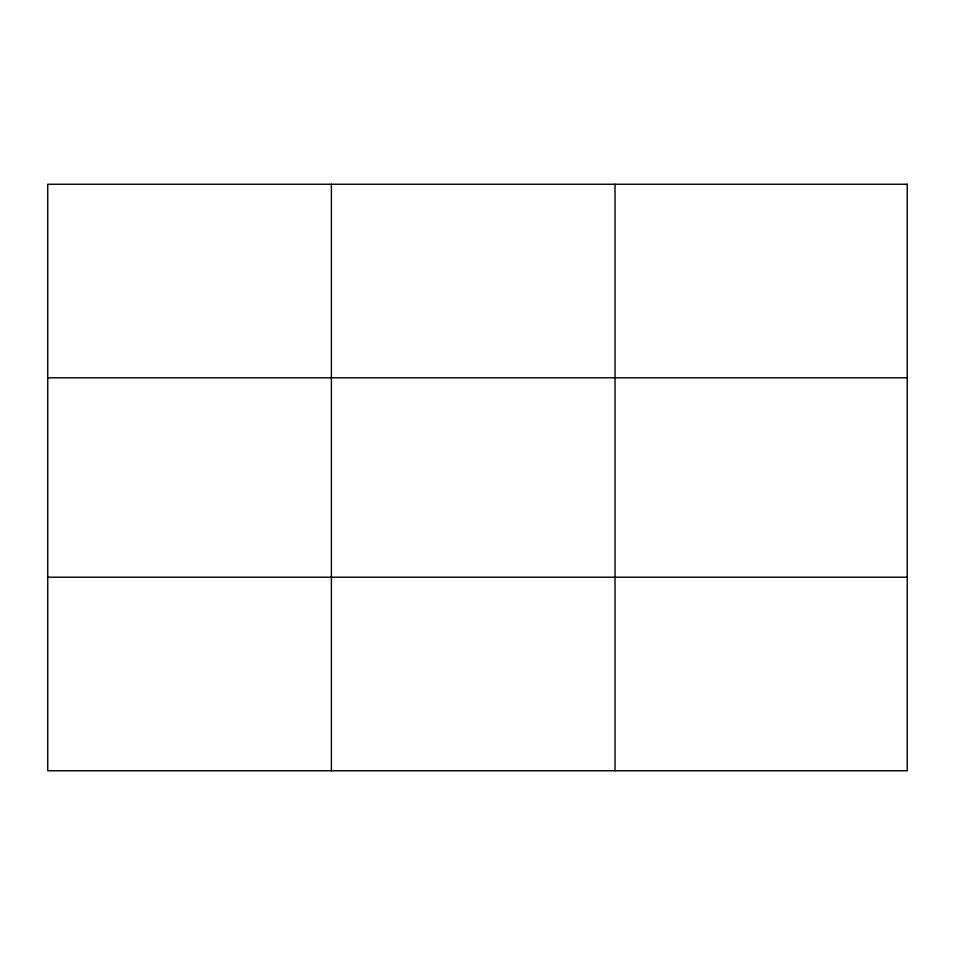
<?xml version="1.0" encoding="UTF-8"?>
<svg xmlns="http://www.w3.org/2000/svg" width="955" height="955" viewBox="0 0 955 955"><rect width="100%" height="100%" fill="white"/><g stroke="black" fill="none" stroke-linecap="round" stroke-linejoin="round"><path stroke-width="1.43" d="M331.385 184.243L331.385 770.757M615.02 184.243L615.02 770.757M47.75 377.798L907.25 377.798M47.75 577.202L907.25 577.202M907.25 184.243L907.25 770.757L47.75 770.757L47.75 184.243L907.25 184.243"/></g></svg>
